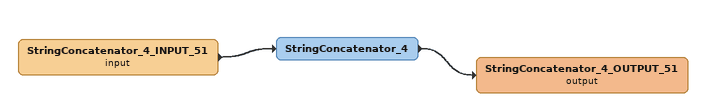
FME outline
StringConcatenator_4_INPUT_51 (input)
    -> StringConcatenator_4
StringConcatenator_4
    -> StringConcatenator_4_OUTPUT_51 (output)
StringConcatenator_4_OUTPUT_51 (output)
